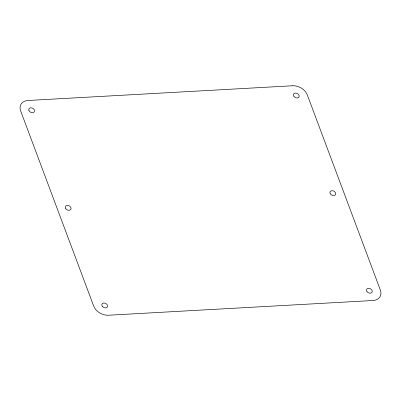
<?xml version="1.0" encoding="UTF-8"?>
<svg xmlns="http://www.w3.org/2000/svg" width="401" height="401" viewBox="0 0 401 401"><rect width="100%" height="100%" fill="white"/><g stroke="black" fill="none" stroke-linecap="round" stroke-linejoin="round"><path stroke-width="0.6" d="M292.63 85.764L27.995 100.491A12.256 8.962 27.9 0 0 20.621 110.866L93.689 306.088A12.256 8.962 27.9 0 0 108.37 315.236L373.005 300.509A12.256 8.962 27.9 0 0 380.379 290.134L307.311 94.912A12.256 8.962 27.9 0 0 292.63 85.764M366.965 291.582A3.063 2.241 27.9 0 0 371.978 292.324A3.063 2.241 27.9 0 0 369.115 288.339A3.063 2.241 27.9 0 0 366.965 291.582M330.394 193.919A3.063 2.241 27.9 0 0 335.411 194.756A3.063 2.241 27.9 0 0 332.65 190.741A3.063 2.241 27.9 0 0 330.394 193.919M65.754 208.64A3.063 2.241 27.9 0 0 70.776 209.482A3.063 2.241 27.9 0 0 68.015 205.467A3.063 2.241 27.9 0 0 65.754 208.64M102.29 306.254A3.063 2.241 27.9 0 0 107.313 307.091A3.063 2.241 27.9 0 0 104.546 303.076A3.063 2.241 27.9 0 0 102.29 306.254M29.002 110.666A3.063 2.241 27.9 0 0 34.01 112.135A3.063 2.241 27.9 0 0 31.93 107.959A3.063 2.241 27.9 0 0 29.002 110.666M294.013 96.511A3.063 2.241 27.9 0 0 298.986 96.972A3.063 2.241 27.9 0 0 295.853 93.097A3.063 2.241 27.9 0 0 294.013 96.511"/></g></svg>
